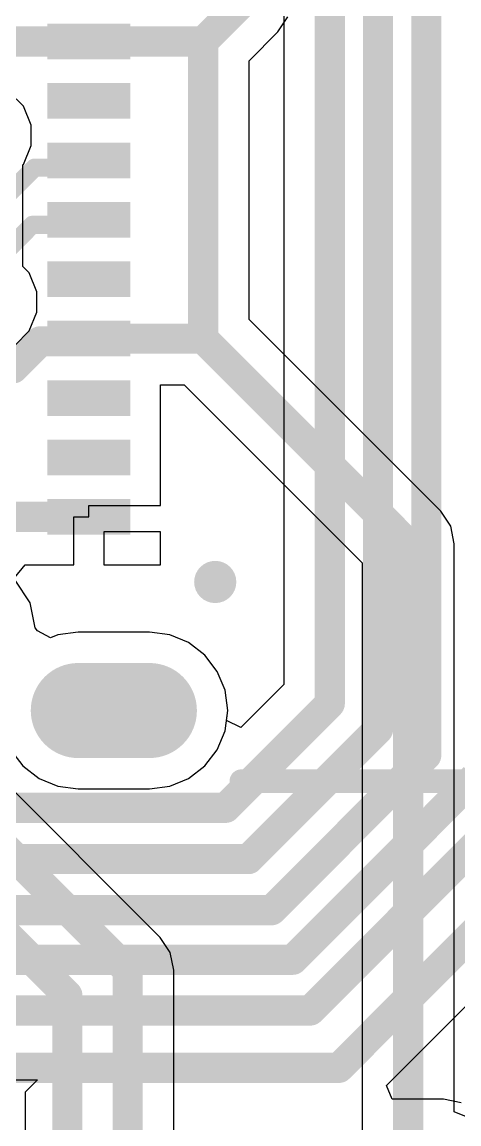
# Model space of a CAD drawing. Header units: millimetres. Extents: x -0.01 to 1.18, y 0.02 to 2.01.
# Drawn here: x 0.8059 to 0.9509, y 0.2114 to 0.5765 of the extents above; entities that cross this region are included whole.
import ezdxf

# ---------------------------------------------------------------- set-up
doc = ezdxf.new("R2010")
doc.units = ezdxf.units.MM
doc.header["$MEASUREMENT"] = 0
for name, color, linetype in [('BottomLayer', 5, 'Continuous'), ('BottomOverlay', 54, 'Continuous'), ('BottomPaste', 16, 'Continuous'), ('BottomSolder', 6, 'Continuous'), ('MultiLayer', 9, 'Continuous'), ('PadHoleLayer', 156, 'Continuous'), ('TopLayer', 1, 'Continuous'), ('TopSolder', 216, 'Continuous'), ('ViaHoleLayer', 16, 'Continuous')]:
    doc.layers.add(name, color=color, linetype=linetype)

# ---------------------------------------------------------------- blocks, each defined once
blk = doc.blocks.new('FP_12401610E4_2A_MFG_B_6')
at = {"layer": 'BottomLayer'}
h = blk.add_hatch(color=5, dxfattribs=at)
edge = h.paths.add_edge_path()
edge.add_arc((0.16259835, -0.11082675), 0.015748, 90, 180)
edge.add_line((0.14685035, -0.11082675), (0.14685035, -0.13444885))
edge.add_arc((0.16259835, -0.13444885), 0.015748, 180, 270)
edge.add_line((0.16259835, -0.15019685), (0.16259845, -0.15019685))
edge.add_arc((0.16259845, -0.13444885), 0.015748, 270, 360)
edge.add_line((0.17834645, -0.13444885), (0.17834645, -0.11082675))
edge.add_arc((0.16259845, -0.11082675), 0.015748, 0, 90)
edge.add_line((0.16259845, -0.09507875), (0.16259835, -0.09507875))
for points in [[(-0.0649606, -0.11712595), (-0.0531496, -0.11712595), (-0.0531496, -0.14468505), (-0.0649606, -0.14468505)], [(-0.0452756, -0.11712595), (-0.0334646, -0.11712595), (-0.0334646, -0.14468505), (-0.0452756, -0.14468505)], [(-0.0255905, -0.11712595), (-0.0137795, -0.11712595), (-0.0137795, -0.14468505), (-0.0255905, -0.14468505)], [(-0.0059055, -0.11712595), (0.0059055, -0.11712595), (0.0059055, -0.14468505), (-0.0059055, -0.14468505)], [(0.0137795, -0.11712595), (0.0255905, -0.11712595), (0.0255905, -0.14468505), (0.0137795, -0.14468505)], [(0.0334646, -0.11712595), (0.0452756, -0.11712595), (0.0452756, -0.14468505), (0.0334646, -0.14468505)], [(0.0531496, -0.11712595), (0.0649606, -0.11712595), (0.0649606, -0.14468505), (0.0531496, -0.14468505)], [(0.0728347, -0.11712595), (0.0846457, -0.11712595), (0.0846457, -0.14468505), (0.0728347, -0.14468505)], [(0.0925197, -0.11712595), (0.1043307, -0.11712595), (0.1043307, -0.14468505), (0.0925197, -0.14468505)]]:
    blk.add_hatch(color=5, dxfattribs=at).paths.add_polyline_path(points)
at = {"layer": 'BottomPaste'}
for points in [[(-0.0649606, -0.11712595), (-0.0531496, -0.11712595), (-0.0531496, -0.14468505), (-0.0649606, -0.14468505)], [(-0.0452756, -0.11712595), (-0.0334646, -0.11712595), (-0.0334646, -0.14468505), (-0.0452756, -0.14468505)], [(-0.0255905, -0.11712595), (-0.0137795, -0.11712595), (-0.0137795, -0.14468505), (-0.0255905, -0.14468505)], [(-0.0059055, -0.11712595), (0.0059055, -0.11712595), (0.0059055, -0.14468505), (-0.0059055, -0.14468505)], [(0.0137795, -0.11712595), (0.0255905, -0.11712595), (0.0255905, -0.14468505), (0.0137795, -0.14468505)], [(0.0334646, -0.11712595), (0.0452756, -0.11712595), (0.0452756, -0.14468505), (0.0334646, -0.14468505)], [(0.0531496, -0.11712595), (0.0649606, -0.11712595), (0.0649606, -0.14468505), (0.0531496, -0.14468505)], [(0.0728347, -0.11712595), (0.0846457, -0.11712595), (0.0846457, -0.14468505), (0.0728347, -0.14468505)], [(0.0925197, -0.11712595), (0.1043307, -0.11712595), (0.1043307, -0.14468505), (0.0925197, -0.14468505)]]:
    blk.add_hatch(color=16, dxfattribs=at).paths.add_polyline_path(points)
at = {"layer": 'BottomSolder'}
h = blk.add_hatch(color=6, dxfattribs=at)
edge = h.paths.add_edge_path()
edge.add_arc((0.16259835, -0.11082675), 0.015748, 90, 180)
edge.add_line((0.14685035, -0.11082675), (0.14685035, -0.13444885))
edge.add_arc((0.16259835, -0.13444885), 0.015748, 180, 270)
edge.add_line((0.16259835, -0.15019685), (0.16259845, -0.15019685))
edge.add_arc((0.16259845, -0.13444885), 0.015748, 270, 360)
edge.add_line((0.17834645, -0.13444885), (0.17834645, -0.11082675))
edge.add_arc((0.16259845, -0.11082675), 0.015748, 0, 90)
edge.add_line((0.16259845, -0.09507875), (0.16259835, -0.09507875))
for points in [[(-0.0649606, -0.11712595), (-0.0531496, -0.11712595), (-0.0531496, -0.14468505), (-0.0649606, -0.14468505)], [(-0.0452756, -0.11712595), (-0.0334646, -0.11712595), (-0.0334646, -0.14468505), (-0.0452756, -0.14468505)], [(-0.0255905, -0.11712595), (-0.0137795, -0.11712595), (-0.0137795, -0.14468505), (-0.0255905, -0.14468505)], [(-0.0059055, -0.11712595), (0.0059055, -0.11712595), (0.0059055, -0.14468505), (-0.0059055, -0.14468505)], [(0.0137795, -0.11712595), (0.0255905, -0.11712595), (0.0255905, -0.14468505), (0.0137795, -0.14468505)], [(0.0334646, -0.11712595), (0.0452756, -0.11712595), (0.0452756, -0.14468505), (0.0334646, -0.14468505)], [(0.0531496, -0.11712595), (0.0649606, -0.11712595), (0.0649606, -0.14468505), (0.0531496, -0.14468505)], [(0.0728347, -0.11712595), (0.0846457, -0.11712595), (0.0846457, -0.14468505), (0.0728347, -0.14468505)], [(0.0925197, -0.11712595), (0.1043307, -0.11712595), (0.1043307, -0.14468505), (0.0925197, -0.14468505)]]:
    blk.add_hatch(color=6, dxfattribs=at).paths.add_polyline_path(points)
at = {"layer": 'MultiLayer'}
h = blk.add_hatch(color=9, dxfattribs=at)
edge = h.paths.add_edge_path()
edge.add_arc((0.16259835, -0.11082675), 0.015748, 90, 180)
edge.add_line((0.14685035, -0.11082675), (0.14685035, -0.13444885))
edge.add_arc((0.16259835, -0.13444885), 0.015748, 180, 270)
edge.add_line((0.16259835, -0.15019685), (0.16259845, -0.15019685))
edge.add_arc((0.16259845, -0.13444885), 0.015748, 270, 360)
edge.add_line((0.17834645, -0.13444885), (0.17834645, -0.11082675))
edge.add_arc((0.16259845, -0.11082675), 0.015748, 0, 90)
edge.add_line((0.16259845, -0.09507875), (0.16259835, -0.09507875))
at = {"layer": 'PadHoleLayer'}
h = blk.add_hatch(color=156, dxfattribs=at)
edge = h.paths.add_edge_path()
edge.add_arc((0.1625984, -0.13444885), 0.0098425, 180, 360)
edge.add_line((0.1724409, -0.13444885), (0.1724409, -0.11082675))
edge.add_arc((0.1625984, -0.11082675), 0.0098425, 0, 180)
edge.add_line((0.1527559, -0.11082675), (0.1527559, -0.13444885))
at = {"layer": 'TopLayer'}
h = blk.add_hatch(color=1, dxfattribs=at)
edge = h.paths.add_edge_path()
edge.add_arc((0.16259835, -0.11082675), 0.015748, 90, 180)
edge.add_line((0.14685035, -0.11082675), (0.14685035, -0.13444885))
edge.add_arc((0.16259835, -0.13444885), 0.015748, 180, 270)
edge.add_line((0.16259835, -0.15019685), (0.16259845, -0.15019685))
edge.add_arc((0.16259845, -0.13444885), 0.015748, 270, 360)
edge.add_line((0.17834645, -0.13444885), (0.17834645, -0.11082675))
edge.add_arc((0.16259845, -0.11082675), 0.015748, 0, 90)
edge.add_line((0.16259845, -0.09507875), (0.16259835, -0.09507875))
at = {"layer": 'TopSolder'}
h = blk.add_hatch(color=216, dxfattribs=at)
edge = h.paths.add_edge_path()
edge.add_arc((0.16259835, -0.11082675), 0.015748, 90, 180)
edge.add_line((0.14685035, -0.11082675), (0.14685035, -0.13444885))
edge.add_arc((0.16259835, -0.13444885), 0.015748, 180, 270)
edge.add_line((0.16259835, -0.15019685), (0.16259845, -0.15019685))
edge.add_arc((0.16259845, -0.13444885), 0.015748, 270, 360)
edge.add_line((0.17834645, -0.13444885), (0.17834645, -0.11082675))
edge.add_arc((0.16259845, -0.11082675), 0.015748, 0, 90)
edge.add_line((0.16259845, -0.09507875), (0.16259835, -0.09507875))
at = {"layer": 'BottomOverlay', "const_width": 0.007874}
blk.add_lwpolyline([(0.1860236, -0.080315), (0.1860236, 0.0692913)], dxfattribs=at)
at = {"layer": 'BottomOverlay', "const_width": 0.003937}
blk.add_lwpolyline([(0.1840551, -0.080315, 1), (0.1879921, -0.080315, 1)], format="xyb", close=True, dxfattribs=at)

msp = doc.modelspace()

# ---------------------------------------------------------------- hatches: boundary and pattern name
at = {"layer": 'BottomLayer'}
h = msp.add_hatch(color=5, dxfattribs=at)
edge = h.paths.add_edge_path()
edge.add_arc((0.87, 0.391), 0.007, 0, 360)
at = {"layer": 'TopLayer'}
h = msp.add_hatch(color=1, dxfattribs=at)
edge = h.paths.add_edge_path()
edge.add_arc((0.87, 0.391), 0.007, 0, 360)
at = {"layer": 'ViaHoleLayer'}
h = msp.add_hatch(color=16, dxfattribs=at)
edge = h.paths.add_edge_path()
edge.add_arc((0.87, 0.391), 0.005, 0, 360)

# ---------------------------------------------------------------- linework, layer by layer
at = {"layer": 'BottomLayer'}
for p, q in [((0.8908144, 0.5732407), (0.8941297, 0.5782024)), ((0.8812939, 0.5637202), (0.8908144, 0.5732407)), ((0.8812939, 0.4779648), (0.8812939, 0.5637202)), ((0.9448144, 0.4144443), (0.8812939, 0.4779648)), ((0.851874, 0.4163543), (0.851874, 0.456336)), ((0.851874, 0.456336), (0.8596651, 0.456336)), ((0.8596651, 0.456336), (0.9187061, 0.397295)), ((0.8280942, 0.4125747), (0.8280942, 0.4163522)), ((0.8280942, 0.4163522), (0.851874, 0.4163522)), ((0.851874, 0.4163522), (0.851874, 0.4163543)), ((0.9481297, 0.4094826), (0.9448144, 0.4144443)), ((0.8230942, 0.3966693), (0.8230942, 0.4125747)), ((0.8230942, 0.4125747), (0.8280942, 0.4125747)), ((0.9492939, 0.4036299), (0.9481297, 0.4094826)), ((0.851874, 0.4075747), (0.8330942, 0.4075747)), ((0.8330942, 0.4075747), (0.8330942, 0.3966693)), ((0.851874, 0.3966693), (0.851874, 0.4075747)), ((0.9492939, 0.2154556), (0.9492939, 0.4036299)), ((0.8034507, 0.3923146), (0.806898, 0.3966693)), ((0.806898, 0.3966693), (0.8230942, 0.3966693)), ((0.8330942, 0.3966693), (0.851874, 0.3966693)), ((0.9187061, 0.397295), (0.9187061, 0.2009623)), ((0.8086223, 0.3840675), (0.8035842, 0.3916076)), ((0.810273, 0.3757689), (0.8086223, 0.3840675)), ((0.8110058, 0.374842), (0.810273, 0.3757689)), ((0.8153916, 0.372477), (0.8110058, 0.374842)), ((0.8178296, 0.3734869), (0.8153916, 0.372477)), ((0.8245512, 0.3743718), (0.8178296, 0.3734869)), ((0.8481732, 0.3743718), (0.8245512, 0.3743718)), ((0.8548948, 0.3734869), (0.8481732, 0.3743718)), ((0.8611583, 0.3708925), (0.8548948, 0.3734869)), ((0.8665369, 0.3667653), (0.8611583, 0.3708925)), ((0.8706641, 0.3613867), (0.8665369, 0.3667653)), ((0.8732585, 0.3551232), (0.8706641, 0.3613867)), ((0.8741434, 0.3484016), (0.8732585, 0.3551232)), ((0.8732585, 0.34168), (0.8741434, 0.3484016)), ((0.8706641, 0.3354165), (0.8732585, 0.34168)), ((0.85175, 0.273163), (0.7894359, 0.3354771)), ((0.8020603, 0.3354165), (0.8061875, 0.3300379)), ((0.8665369, 0.3300379), (0.8706641, 0.3354165)), ((0.8061875, 0.3300379), (0.8115661, 0.3259107)), ((0.8611583, 0.3259107), (0.8665369, 0.3300379)), ((0.8115661, 0.3259107), (0.8178296, 0.3233163)), ((0.8548948, 0.3233163), (0.8611583, 0.3259107)), ((0.8178296, 0.3233163), (0.8245512, 0.3224314)), ((0.8245512, 0.3224314), (0.8481732, 0.3224314)), ((0.8481732, 0.3224314), (0.8548948, 0.3233163)), ((0.8550653, 0.2682013), (0.85175, 0.273163)), ((0.8562295, 0.2623486), (0.8550653, 0.2682013)), ((0.8562295, 0.1258784), (0.8562295, 0.2623486)), ((0.8, 0.226), (0.811, 0.226)), ((0.811, 0.226), (0.807, 0.222)), ((0.807, 0.222), (0.807, 0.116)), ((0.9539133, 0.2135422), (0.9492939, 0.2154556))]:
    msp.add_line(p, q, dxfattribs=at)
for points, const_width in [([(0.866, 0.5700551), (0.88, 0.5840551)], 0.01), ([(0.7990985, 0.5700551), (0.8280945, 0.5700551)], 0.01), ([(0.8280945, 0.5700551), (0.8659999, 0.5700551)], 0.01), ([(0.8659999, 0.5700551), (0.866, 0.570055)], 0.01), ([(0.866, 0.4716299), (0.866, 0.5700551)], 0.01), ([(0.8256993, 0.5282898), (0.8280945, 0.530685)], 0.006), ([(0.7829445, 0.5011575), (0.8100768, 0.5282898)], 0.006), ([(0.8100768, 0.5282898), (0.8256993, 0.5282898)], 0.006), ([(0.7941366, 0.4941366), (0.8093408, 0.5093408)], 0.006), ([(0.8093408, 0.5093408), (0.8264353, 0.5093408)], 0.006), ([(0.8264353, 0.5093408), (0.8280945, 0.511)], 0.006), ([(0.8029712, 0.4617874), (0.8119082, 0.4707244)], 0.01), ([(0.8119082, 0.4707244), (0.827189, 0.4707244)], 0.01), ([(0.827189, 0.4707244), (0.8274054, 0.4709408)], 0.01), ([(0.8280945, 0.4716299), (0.866, 0.4716299)], 0.01), ([(0.866, 0.4716299), (0.934, 0.4036299)], 0.01), ([(0.7611654, 0.4617874), (0.8029712, 0.4617874)], 0.01), ([(0.7990985, 0.4125748), (0.8280945, 0.4125748)], 0.01), ([(0.934, 0.1946274), (0.934, 0.4036299)], 0.01), ([(0.7624418, 0.3408424), (0.8409356, 0.2623486)], 0.01), ([(0.7541576, 0.3208424), (0.8209356, 0.2540644)], 0.01), ([(0.8409356, 0.118378), (0.8409356, 0.2623486)], 0.01), ([(0.8209356, 0.1294906), (0.8209356, 0.2540644)], 0.01)]:
    msp.add_lwpolyline(points, dxfattribs=dict(at, const_width=const_width))
for points, const_width in [([(0.8255945, 0.5700551, 1), (0.8305945, 0.5700551, 1)], 0.005), ([(0.8255945, 0.5700551, 1), (0.8305945, 0.5700551, 1)], 0.005), ([(0.8634999, 0.5700551, 1), (0.8684999, 0.5700551, 1)], 0.005), ([(0.8634999, 0.5700551, 1), (0.8684999, 0.5700551, 1)], 0.005), ([(0.8635, 0.5700551, 1), (0.8685, 0.5700551, 1)], 0.005), ([(0.8635, 0.5700551, 1), (0.8685, 0.5700551, 1)], 0.005), ([(0.8635, 0.570055, 1), (0.8685, 0.570055, 1)], 0.005), ([(0.8265945, 0.530685, 1), (0.8295945, 0.530685, 1)], 0.003), ([(0.8085768, 0.5282898, 1), (0.8115768, 0.5282898, 1)], 0.003), ([(0.8085768, 0.5282898, 1), (0.8115768, 0.5282898, 1)], 0.003), ([(0.8241993, 0.5282898, 1), (0.8271993, 0.5282898, 1)], 0.003), ([(0.8241993, 0.5282898, 1), (0.8271993, 0.5282898, 1)], 0.003), ([(0.8078408, 0.5093408, 1), (0.8108408, 0.5093408, 1)], 0.003), ([(0.8078408, 0.5093408, 1), (0.8108408, 0.5093408, 1)], 0.003), ([(0.8249353, 0.5093408, 1), (0.8279353, 0.5093408, 1)], 0.003), ([(0.8249353, 0.5093408, 1), (0.8279353, 0.5093408, 1)], 0.003), ([(0.8265945, 0.511, 1), (0.8295945, 0.511, 1)], 0.003), ([(0.8094082, 0.4707244, 1), (0.8144082, 0.4707244, 1)], 0.005), ([(0.8094082, 0.4707244, 1), (0.8144082, 0.4707244, 1)], 0.005), ([(0.824689, 0.4707244, 1), (0.829689, 0.4707244, 1)], 0.005), ([(0.824689, 0.4707244, 1), (0.829689, 0.4707244, 1)], 0.005), ([(0.8249054, 0.4709408, 1), (0.8299054, 0.4709408, 1)], 0.005), ([(0.8255945, 0.4716299, 1), (0.8305945, 0.4716299, 1)], 0.005), ([(0.8635, 0.4716299, 1), (0.8685, 0.4716299, 1)], 0.005), ([(0.8635, 0.4716299, 1), (0.8685, 0.4716299, 1)], 0.005), ([(0.8635, 0.4716299, 1), (0.8685, 0.4716299, 1)], 0.005), ([(0.8004712, 0.4617874, 1), (0.8054712, 0.4617874, 1)], 0.005), ([(0.8004712, 0.4617874, 1), (0.8054712, 0.4617874, 1)], 0.005), ([(0.8255945, 0.4125748, 1), (0.8305945, 0.4125748, 1)], 0.005), ([(0.9315, 0.4036299, 1), (0.9365, 0.4036299, 1)], 0.005), ([(0.9315, 0.4036299, 1), (0.9365, 0.4036299, 1)], 0.005), ([(0.8384356, 0.2623486, 1), (0.8434356, 0.2623486, 1)], 0.005), ([(0.8384356, 0.2623486, 1), (0.8434356, 0.2623486, 1)], 0.005), ([(0.8184356, 0.2540644, 1), (0.8234356, 0.2540644, 1)], 0.005), ([(0.8184356, 0.2540644, 1), (0.8234356, 0.2540644, 1)], 0.005)]:
    msp.add_lwpolyline(points, format="xyb", close=True, dxfattribs=dict(at, const_width=const_width))
at = {"layer": 'TopLayer'}
for p, q in [((0.8927061, 0.775137), (0.8927061, 0.3570338)), ((0.8063569, 0.5486223), (0.8015747, 0.5534045)), ((0.808945, 0.5423741), (0.8063569, 0.5486223)), ((0.808945, 0.5356111), (0.808945, 0.5423741)), ((0.8063569, 0.5293629), (0.808945, 0.5356111)), ((0.8061565, 0.5291625), (0.8063569, 0.5293629)), ((0.8061565, 0.4955311), (0.8061565, 0.5291625)), ((0.8082705, 0.4934171), (0.8061565, 0.4955311)), ((0.8108586, 0.4871689), (0.8082705, 0.4934171)), ((0.8108586, 0.4804059), (0.8108586, 0.4871689)), ((0.8082705, 0.4741577), (0.8108586, 0.4804059)), ((0.8034883, 0.4693755), (0.8082705, 0.4741577)), ((0.8086223, 0.3840675), (0.8035841, 0.3916077)), ((0.810273, 0.3757689), (0.8086223, 0.3840675)), ((0.8110058, 0.374842), (0.810273, 0.3757689)), ((0.8153916, 0.372477), (0.8110058, 0.374842)), ((0.8178296, 0.3734869), (0.8153916, 0.372477)), ((0.8245512, 0.3743718), (0.8178296, 0.3734869)), ((0.8481732, 0.3743718), (0.8245512, 0.3743718)), ((0.8548948, 0.3734869), (0.8481732, 0.3743718)), ((0.8611583, 0.3708925), (0.8548948, 0.3734869)), ((0.8665369, 0.3667653), (0.8611583, 0.3708925)), ((0.8706641, 0.3613867), (0.8665369, 0.3667653)), ((0.8732585, 0.3551232), (0.8706641, 0.3613867)), ((0.8741434, 0.3484016), (0.8732585, 0.3551232)), ((0.8927061, 0.3570338), (0.8784456, 0.3427733)), ((0.8737099, 0.3451087), (0.8741434, 0.3484016)), ((0.8784456, 0.3427733), (0.8737099, 0.3451087)), ((0.9268255, 0.2241967), (0.9840867, 0.2814578)), ((0.928739, 0.2195773), (0.9268255, 0.2241967)), ((0.9457167, 0.2195773), (0.928739, 0.2195773)), ((0.9515694, 0.2184131), (0.9457167, 0.2195773))]:
    msp.add_line(p, q, dxfattribs=at)
at = {"layer": 'TopLayer', "const_width": 0.01}
for points in [[(0.908, 0.3506989), (0.908, 0.775137)], [(0.924, 0.3421303), (0.924, 0.7685096)], [(0.94, 0.3335617), (0.94, 0.7618822)], [(0.8734668, 0.3161657), (0.908, 0.3506989)], [(0.8810648, 0.2991951), (0.924, 0.3421303)], [(0.8886628, 0.2822245), (0.94, 0.3335617)], [(0.895701, 0.2658137), (0.956, 0.3261127)], [(0.9015147, 0.249), (0.972, 0.3194853)], [(0.7049096, 0.3161657), (0.8734668, 0.3161657)], [(0.911, 0.23), (0.988, 0.307)], [(0.7218802, 0.2991951), (0.8810648, 0.2991951)], [(0.7388508, 0.2822245), (0.8886628, 0.2822245)], [(0.7563812, 0.2658137), (0.895701, 0.2658137)], [(0.7735087, 0.249), (0.9015147, 0.249)], [(0.7884498, 0.23), (0.911, 0.23)]]:
    msp.add_lwpolyline(points, dxfattribs=at)
at = {"layer": 'TopLayer', "const_width": 0.005}
for points in [[(0.9055, 0.3506989, 1), (0.9105, 0.3506989, 1)], [(0.9055, 0.3506989, 1), (0.9105, 0.3506989, 1)], [(0.9215, 0.3421303, 1), (0.9265, 0.3421303, 1)], [(0.9215, 0.3421303, 1), (0.9265, 0.3421303, 1)], [(0.9375, 0.3335617, 1), (0.9425, 0.3335617, 1)], [(0.9375, 0.3335617, 1), (0.9425, 0.3335617, 1)], [(0.8709668, 0.3161657, 1), (0.8759668, 0.3161657, 1)], [(0.8709668, 0.3161657, 1), (0.8759668, 0.3161657, 1)], [(0.8785648, 0.2991951, 1), (0.8835648, 0.2991951, 1)], [(0.8785648, 0.2991951, 1), (0.8835648, 0.2991951, 1)], [(0.8861628, 0.2822245, 1), (0.8911628, 0.2822245, 1)], [(0.8861628, 0.2822245, 1), (0.8911628, 0.2822245, 1)], [(0.893201, 0.2658137, 1), (0.898201, 0.2658137, 1)], [(0.893201, 0.2658137, 1), (0.898201, 0.2658137, 1)], [(0.8990147, 0.249, 1), (0.9040147, 0.249, 1)], [(0.8990147, 0.249, 1), (0.9040147, 0.249, 1)], [(0.9085, 0.23, 1), (0.9135, 0.23, 1)], [(0.9085, 0.23, 1), (0.9135, 0.23, 1)]]:
    msp.add_lwpolyline(points, format="xyb", close=True, dxfattribs=at)

# ---------------------------------------------------------------- block references
at = {"rotation": 270}
msp.add_blockref('FP_12401610E4_2A_MFG_B_6', (0.959, 0.511), dxfattribs=at)

doc.saveas('drawing.dxf')
